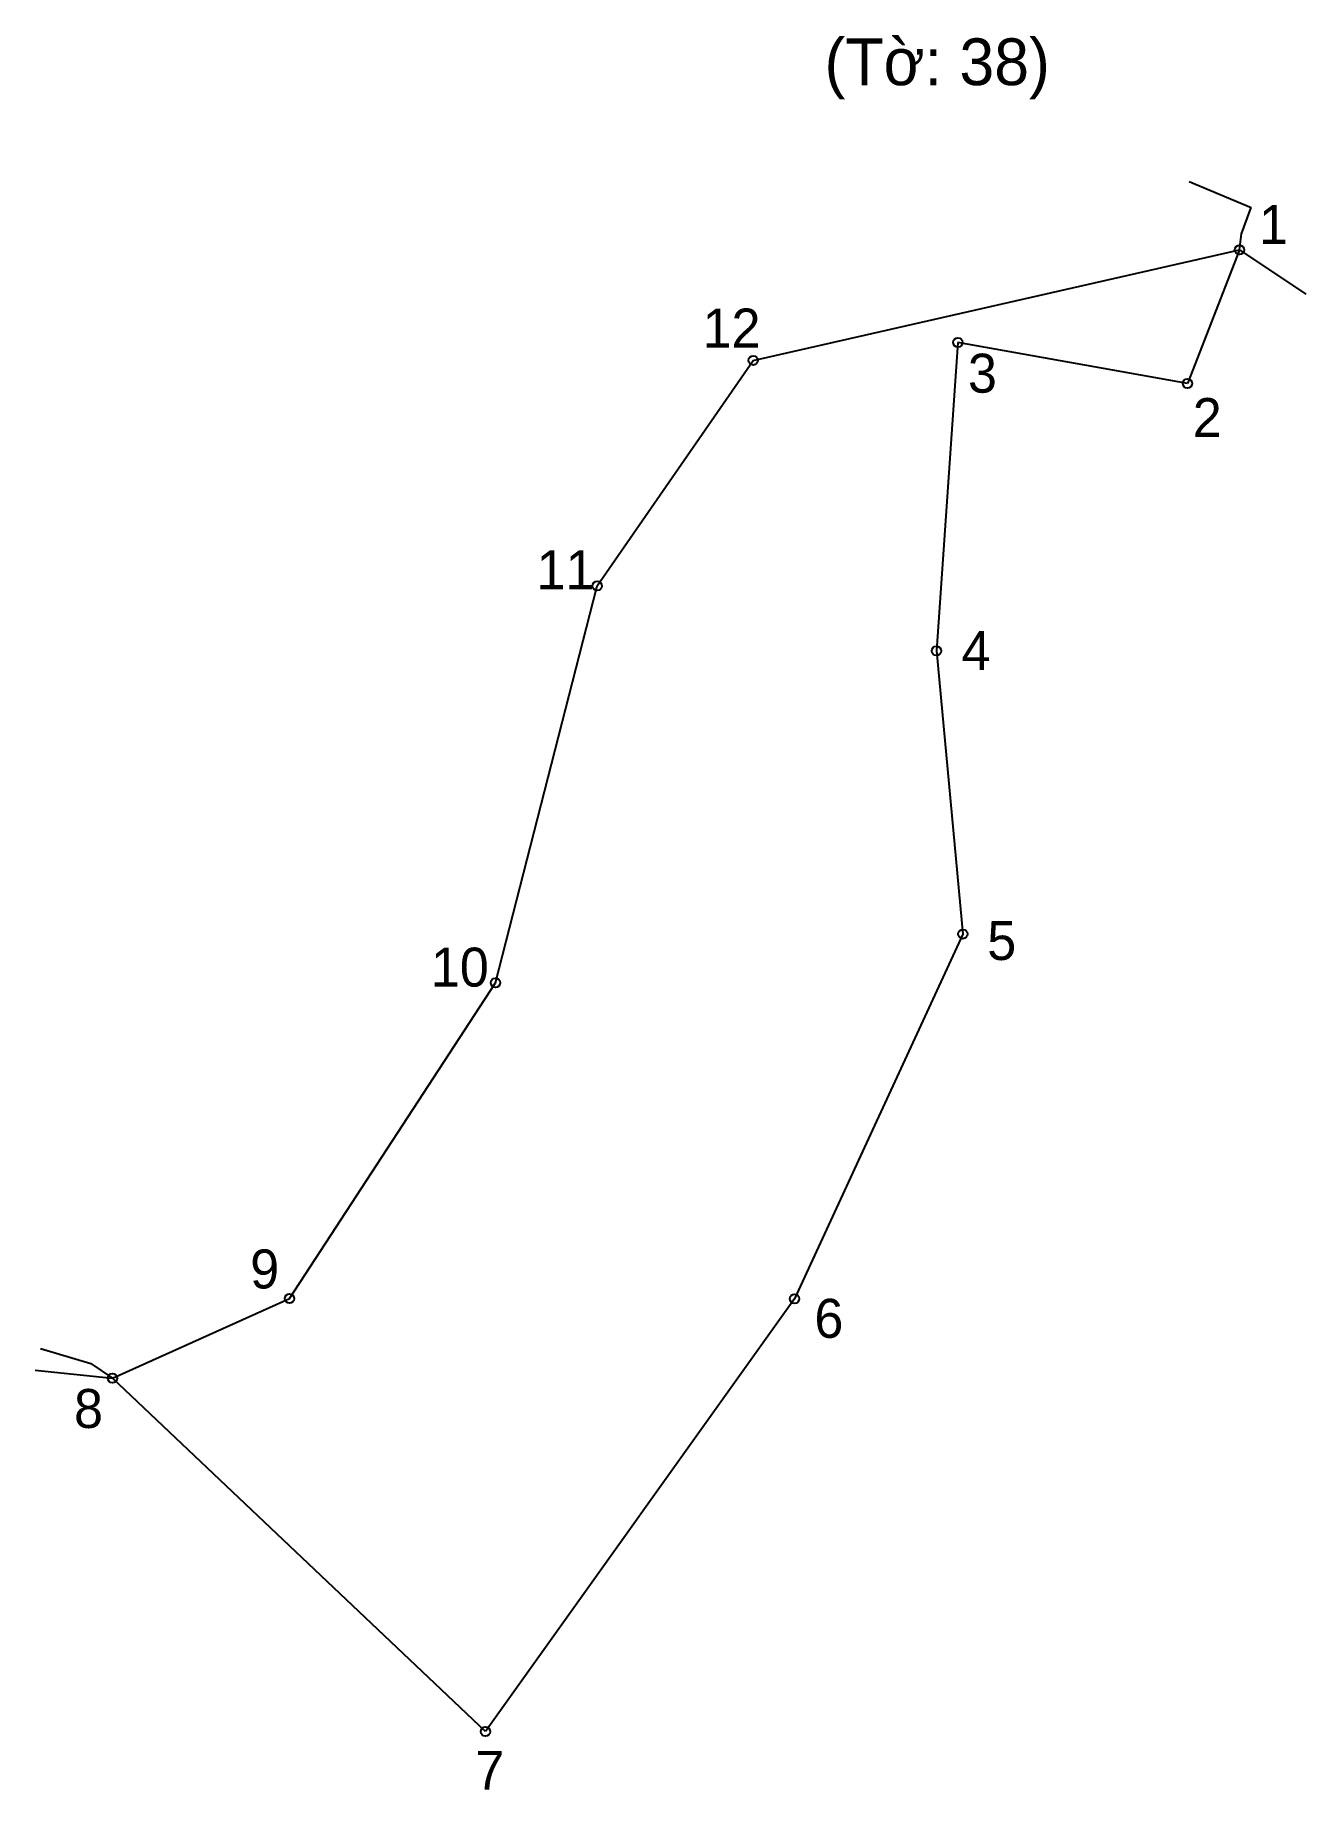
# Model space of a CAD drawing. Extents: x 547203 to 547284, y 1821207 to 1821318.
import ezdxf

# ---------------------------------------------------------------- set-up
doc = ezdxf.new("R2010")
doc.units = 0
for name, color, linetype in [('CanhThua', 7, 'Continuous'), ('MocDinhThua', 7, 'Continuous'), ('NhanTuCan', 7, 'Continuous'), ('RauThua', 7, 'Continuous'), ('SoHieuDinhThua', 7, 'Continuous')]:
    doc.layers.add(name, color=color, linetype=linetype)

msp = doc.modelspace()

# ---------------------------------------------------------------- linework, layer by layer
at = {"layer": 'CanhThua'}
for p, q in [((547248.74, 1821297.62), (547279.43, 1821304.59)), ((547279.43, 1821304.59), (547276.14, 1821296.16)), ((547261.66, 1821298.75), (547260.3, 1821279.28)), ((547276.14, 1821296.16), (547261.66, 1821298.75)), ((547238.89, 1821283.38), (547248.74, 1821297.62)), ((547232.47, 1821258.33), (547238.89, 1821283.38)), ((547260.3, 1821279.28), (547261.97, 1821261.41)), ((547261.97, 1821261.41), (547251.35, 1821238.39)), ((547219.47, 1821238.4), (547232.47, 1821258.33)), ((547208.29, 1821233.38), (547219.47, 1821238.4)), ((547251.35, 1821238.39), (547231.84, 1821211.07)), ((547231.84, 1821211.07), (547208.29, 1821233.38))]:
    msp.add_line(p, q, dxfattribs=at)
at = {"layer": 'MocDinhThua'}
for centre in [(547279.43, 1821304.59), (547261.66, 1821298.75), (547248.74, 1821297.62), (547276.14, 1821296.16), (547238.89, 1821283.38), (547260.3, 1821279.28), (547261.97, 1821261.41), (547232.47, 1821258.33), (547219.47, 1821238.4), (547251.35, 1821238.39), (547208.29, 1821233.38), (547231.84, 1821211.07)]:
    msp.add_circle(centre, 0.295, dxfattribs=at)
at = {"layer": 'RauThua'}
for p, q in [((547276.25, 1821308.92), (547280.16, 1821307.27)), ((547279.55, 1821305.6), (547280.16, 1821307.27)), ((547279.43, 1821304.59), (547279.55, 1821305.6)), ((547279.43, 1821304.59), (547283.62, 1821301.79)), ((547203.75, 1821235.25), (547206.94, 1821234.29)), ((547206.94, 1821234.29), (547208.29, 1821233.38)), ((547203.41, 1821233.87), (547208.29, 1821233.38))]:
    msp.add_line(p, q, dxfattribs=at)

# ---------------------------------------------------------------- texts
at = {"layer": 'NhanTuCan'}
msp.add_text('(Tờ: 38)', height=2.954, dxfattribs=at).set_placement((547253.24, 1821314.99))
at = {"layer": 'SoHieuDinhThua'}
for s, height, p in [('1', 2.46, (547280.66, 1821304.97)), ('12', 2.461, (547245.54, 1821298.43)), ('3', 2.46, (547262.29, 1821295.58)), ('2', 2.46, (547276.48, 1821292.78)), ('11', 2.461, (547235.06, 1821283.17)), ('4', 2.46, (547261.89, 1821278.08)), ('5', 2.46, (547263.51, 1821259.77)), ('10', 2.461, (547228.39, 1821258.09)), ('9', 2.46, (547216.99, 1821239.04)), ('6', 2.46, (547252.6, 1821235.92)), ('8', 2.46, (547205.87, 1821230.23)), ('7', 2.46, (547231.2, 1821207.39))]:
    msp.add_text(s, height=height, dxfattribs=at).set_placement(p)

doc.saveas('drawing.dxf')
